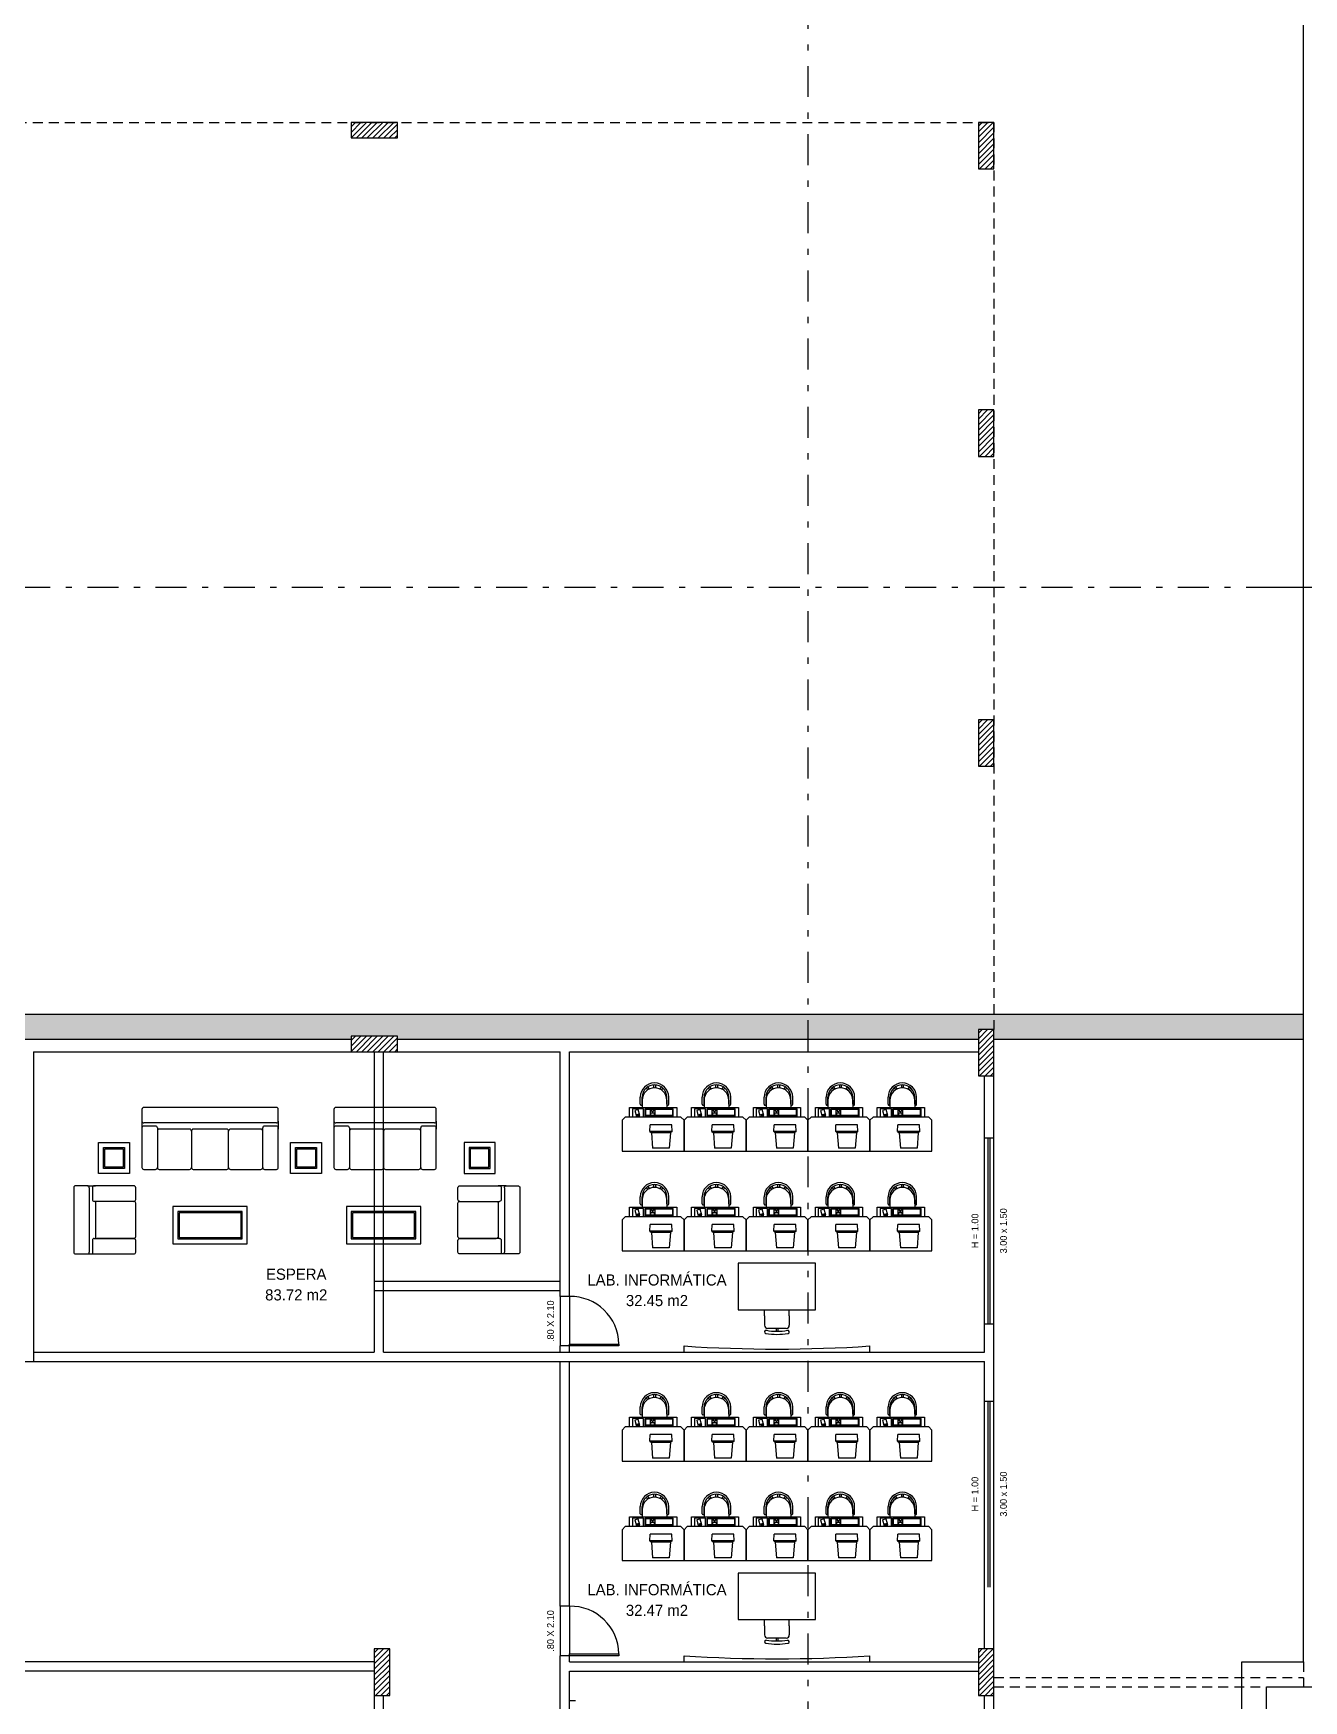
# Model space of a CAD drawing. Header units: millimetres. Extents: x 387 to 811, y 539 to 827.
# Drawn here: x 742.18 to 762.68, y 772.69 to 799.6 of the extents above; entities that cross this region are included whole.
import ezdxf
from ezdxf.enums import TextEntityAlignment as Align

# ---------------------------------------------------------------- set-up
doc = ezdxf.new("R2010")
doc.units = ezdxf.units.MM
doc.linetypes.add('DASHDOT', pattern=[1, 0.5, -0.25, 0, -0.25])
doc.linetypes.add('HIDDEN', pattern=[9.525, 6.35, -3.175])
for name, color, linetype in [('ESQUADRIAS', 6, 'Continuous'), ('LINHA DE CORTE', 1, 'DASHDOT'), ('LINHA FINA', 8, 'Continuous'), ('MOBILIARIO', 3, 'Continuous'), ('parede vista', 2, 'Continuous'), ('PAREDES EM CORTE', 5, 'Continuous'), ('pilar', 4, 'Continuous'), ('PROJEÇÕES', 8, 'HIDDEN'), ('TEXTO', 4, 'Continuous')]:
    doc.layers.add(name, color=color, linetype=linetype)

# ---------------------------------------------------------------- blocks, each defined once
blk = doc.blocks.new('mesa para computador')
at = {"layer": 'MOBILIARIO'}
for p, q in [((678.044, -142.851), (677.929, -142.851)), ((678.044, -142.881), (677.929, -142.881)), ((677.977, -142.881), (678.095, -142.881)), ((678.116, -142.778), (678.116, -143.233)), ((678.252, -142.778), (678.116, -142.778)), ((678.128, -142.787), (678.128, -143.072)), ((678.223, -142.787), (678.128, -142.787)), ((678.223, -142.787), (678.223, -143.072)), ((678.25, -142.787), (678.231, -142.787)), ((678.231, -142.787), (678.231, -142.806)), ((678.25, -142.806), (678.231, -142.806)), ((678.231, -142.825), (678.231, -142.901)), ((678.25, -142.825), (678.231, -142.825)), ((678.25, -142.901), (678.231, -142.901)), ((678.25, -142.787), (678.25, -142.806)), ((678.25, -142.825), (678.25, -142.901)), ((678.484, -142.797), (678.374, -142.802)), ((678.374, -142.802), (678.374, -143.152)), ((678.374, -142.802), (678.374, -142.802)), ((678.484, -142.797), (678.484, -143.157)), ((678.484, -142.797), (678.504, -142.823)), ((678.504, -142.823), (678.504, -143.131)), ((678.504, -142.823), (678.754, -142.842)), ((678.754, -142.842), (678.754, -143.112)), ((677.729, -143.066), (677.778, -143.066)), ((677.729, -143.096), (677.778, -143.096)), ((677.76, -142.973), (677.797, -142.994)), ((677.76, -143.188), (677.797, -143.168)), ((677.778, -142.949), (677.812, -142.968)), ((678.223, -143.072), (678.128, -143.072)), ((678.128, -143.082), (678.128, -143.139)), ((678.147, -143.082), (678.128, -143.082)), ((678.147, -143.139), (678.128, -143.139)), ((678.128, -143.148), (678.128, -143.223)), ((678.223, -143.148), (678.128, -143.148)), ((678.147, -143.082), (678.147, -143.101)), ((678.166, -143.101), (678.147, -143.101)), ((678.147, -143.12), (678.147, -143.139)), ((678.166, -143.12), (678.147, -143.12)), ((678.166, -143.101), (678.166, -143.12)), ((678.185, -143.082), (678.185, -143.139)), ((678.223, -143.082), (678.185, -143.082)), ((678.223, -143.139), (678.185, -143.139)), ((678.223, -143.082), (678.223, -143.139)), ((678.223, -143.148), (678.223, -143.223)), ((678.231, -142.911), (678.231, -142.987)), ((678.25, -142.911), (678.231, -142.911)), ((678.25, -142.987), (678.231, -142.987)), ((678.231, -142.996), (678.231, -143.072)), ((678.25, -142.996), (678.231, -142.996)), ((678.25, -143.072), (678.231, -143.072)), ((678.231, -143.082), (678.231, -143.139)), ((678.25, -143.082), (678.231, -143.082)), ((678.25, -143.139), (678.231, -143.139)), ((678.231, -143.148), (678.231, -143.223)), ((678.25, -143.148), (678.231, -143.148)), ((678.25, -142.911), (678.25, -142.987)), ((678.25, -142.996), (678.25, -143.072)), ((678.25, -143.082), (678.25, -143.139)), ((678.25, -143.148), (678.25, -143.223)), ((678.484, -143.157), (678.374, -143.152)), ((678.374, -143.152), (678.374, -143.152)), ((678.484, -143.157), (678.504, -143.131)), ((678.504, -143.131), (678.754, -143.112)), ((677.778, -143.213), (677.812, -143.194)), ((678.044, -143.281), (677.929, -143.281)), ((678.044, -143.311), (677.929, -143.311)), ((677.977, -143.281), (678.095, -143.281)), ((678.252, -143.233), (678.116, -143.233)), ((678.223, -143.223), (678.128, -143.223)), ((678.226, -143.316), (678.13, -143.342)), ((678.13, -143.342), (678.145, -143.4)), ((678.145, -143.4), (678.242, -143.374)), ((678.213, -143.382), (678.197, -143.324)), ((678.231, -143.335), (678.202, -143.343)), ((678.208, -143.362), (678.237, -143.354)), ((678.242, -143.374), (678.226, -143.316)), ((678.226, -143.316), (678.226, -143.316)), ((678.25, -143.223), (678.231, -143.223))]:
    blk.add_line(p, q, dxfattribs=at)
blk.add_lwpolyline([(678.302, -143.604), (678.802, -143.604), (678.802, -142.604), (678.302, -142.604), (678.252, -142.654), (678.252, -143.554)], close=True, dxfattribs=at)
for points in [[(678.252, -143.485), (678.095, -143.485), (678.095, -142.723), (678.252, -142.723)], [(678.252, -143.258), (678.116, -143.258), (678.116, -143.438), (678.252, -143.438)]]:
    blk.add_lwpolyline(points, dxfattribs=at)
for centre, radius, start, end in [((677.929, -143.081), 0.23, 90, 270), ((677.929, -143.081), 0.2, 90, 270), ((677.977, -143.081), 0.2, 90, 270), ((678.044, -142.866), 0.015, 270, 90), ((678.044, -143.296), 0.015, 270, 90)]:
    blk.add_arc(centre, radius, start, end, dxfattribs=at)
blk = doc.blocks.new('bureau de aula')
at = {"layer": 'MOBILIARIO'}
for p, q in [((676.065, -147.991), (676.065, -147.691)), ((676.265, -147.641), (676.115, -147.641)), ((676.065, -147.826), (676.018, -147.826)), ((676.065, -147.856), (676.018, -147.856)), ((676.265, -148.041), (676.115, -148.041))]:
    blk.add_line(p, q, dxfattribs=at)
blk.add_lwpolyline([(677.115, -147.216), (676.365, -147.216), (676.365, -148.466), (677.115, -148.466)], close=True, dxfattribs=at)
for points in [[(676.265, -147.641), (676.365, -147.641)], [(676.265, -148.041), (676.365, -148.041)]]:
    blk.add_lwpolyline(points, dxfattribs=at)
for centre, radius, start, end in [((676.968, -147.841), 1, 169.6601, 190.3399), ((676.008, -147.666), 0.025, 349.6601, 169.6601), ((676.968, -147.841), 0.95, 169.6601, 190.3399), ((676.115, -147.691), 0.05, 90, 180), ((676.008, -148.016), 0.025, 190.3399, 10.3399), ((676.115, -147.991), 0.05, 180, 270)]:
    blk.add_arc(centre, radius, start, end, dxfattribs=at)
blk = doc.blocks.new('sofá de 3 lugares')
at = {"layer": 'MOBILIARIO'}
for p, q in [((1132.662, -72.015), (1132.662, -72.205)), ((1134.832, -71.985), (1132.692, -71.985)), ((1134.862, -72.205), (1134.862, -72.015)), ((1132.662, -72.205), (1132.662, -72.335)), ((1132.662, -72.315), (1132.662, -72.955)), ((1134.832, -72.235), (1132.692, -72.235)), ((1132.882, -72.285), (1132.692, -72.285)), ((1132.912, -72.315), (1132.912, -72.365)), ((1132.912, -72.365), (1132.912, -72.955)), ((1132.912, -72.365), (1132.912, -72.365)), ((1133.432, -72.335), (1132.942, -72.335)), ((1133.462, -72.365), (1133.462, -72.955)), ((1134.032, -72.335), (1133.492, -72.335)), ((1134.062, -72.955), (1134.062, -72.365)), ((1134.582, -72.335), (1134.092, -72.335)), ((1134.612, -72.365), (1134.612, -72.315)), ((1134.612, -72.955), (1134.612, -72.365)), ((1134.832, -72.285), (1134.642, -72.285)), ((1134.862, -72.205), (1134.862, -72.335)), ((1134.862, -72.955), (1134.862, -72.315)), ((1132.692, -72.985), (1132.882, -72.985)), ((1132.942, -72.985), (1133.432, -72.985)), ((1133.492, -72.985), (1134.032, -72.985)), ((1134.092, -72.985), (1134.582, -72.985)), ((1134.642, -72.985), (1134.832, -72.985))]:
    blk.add_line(p, q, dxfattribs=at)
for centre, start, end in [((1132.692, -72.015), 90, 180), ((1134.832, -72.015), 0, 90), ((1132.692, -72.205), 180, 270), ((1132.692, -72.315), 90, 180), ((1132.882, -72.315), 0, 90), ((1132.942, -72.365), 90, 180), ((1133.432, -72.365), 0, 90), ((1133.492, -72.365), 90, 180), ((1134.032, -72.365), 0, 90), ((1134.092, -72.365), 90, 180), ((1134.582, -72.365), 0, 90), ((1134.642, -72.315), 90, 180), ((1134.832, -72.205), 270, 0), ((1134.832, -72.315), 0, 90), ((1132.692, -72.955), 180, 270), ((1132.882, -72.955), 270, 0), ((1132.942, -72.955), 180, 270), ((1133.432, -72.955), 270, 0), ((1133.492, -72.955), 180, 270), ((1134.032, -72.955), 270, 0), ((1134.092, -72.955), 180, 270), ((1134.582, -72.955), 270, 0), ((1134.642, -72.955), 180, 270), ((1134.832, -72.955), 270, 0)]:
    blk.add_arc(centre, 0.03, start, end, dxfattribs=at)
blk = doc.blocks.new('sofá de 2 lugares')
for p, q in [((1131.662, -73.186), (1131.662, -74.776)), ((1131.882, -73.156), (1131.692, -73.156)), ((1131.882, -73.156), (1132.012, -73.156)), ((1131.912, -73.186), (1131.912, -74.776)), ((1131.962, -73.186), (1131.962, -73.376)), ((1132.632, -73.156), (1131.992, -73.156)), ((1132.662, -73.376), (1132.662, -73.186)), ((1132.042, -73.406), (1131.992, -73.406)), ((1132.012, -73.436), (1132.012, -73.976)), ((1132.632, -73.406), (1132.042, -73.406)), ((1132.662, -73.976), (1132.662, -73.436)), ((1132.042, -74.006), (1132.632, -74.006)), ((1132.012, -74.036), (1132.012, -74.526)), ((1132.662, -74.526), (1132.662, -74.036)), ((1131.692, -74.806), (1131.882, -74.806)), ((1131.882, -74.806), (1132.012, -74.806)), ((1131.962, -74.586), (1131.962, -74.776)), ((1131.992, -74.556), (1132.042, -74.556)), ((1131.992, -74.806), (1132.632, -74.806)), ((1132.042, -74.556), (1132.042, -74.556)), ((1132.042, -74.556), (1132.632, -74.556)), ((1132.662, -74.776), (1132.662, -74.586))]:
    blk.add_line(p, q)
for centre, start, end in [((1131.692, -73.186), 90, 180), ((1131.882, -73.186), 0, 90), ((1131.992, -73.186), 90, 180), ((1132.632, -73.186), 0, 90), ((1131.992, -73.376), 180, 270), ((1132.042, -73.436), 90, 180), ((1132.632, -73.376), 270, 0), ((1132.632, -73.436), 0, 90), ((1132.042, -73.976), 180, 270), ((1132.042, -74.036), 90, 180), ((1132.632, -73.976), 270, 0), ((1132.632, -74.036), 0, 90), ((1132.042, -74.526), 180, 270), ((1132.632, -74.526), 270, 0), ((1131.692, -74.776), 180, 270), ((1131.882, -74.776), 270, 0), ((1131.992, -74.586), 90, 180), ((1131.992, -74.776), 180, 270), ((1132.632, -74.586), 0, 90), ((1132.632, -74.776), 270, 0)]:
    blk.add_arc(centre, 0.03, start, end)
blk = doc.blocks.new('poltrona de sala')
at = {"layer": 'MOBILIARIO'}
for p, q in [((1134.862, -73.186), (1134.862, -73.376)), ((1135.532, -73.156), (1134.892, -73.156)), ((1135.642, -73.156), (1135.512, -73.156)), ((1135.562, -73.376), (1135.562, -73.186)), ((1135.612, -74.226), (1135.612, -73.186)), ((1135.832, -73.156), (1135.642, -73.156)), ((1135.862, -74.226), (1135.862, -73.186)), ((1134.862, -73.436), (1134.862, -73.976)), ((1135.482, -73.406), (1134.892, -73.406)), ((1134.892, -73.406), (1135.482, -73.406)), ((1135.482, -73.406), (1135.482, -73.406)), ((1135.532, -73.406), (1135.482, -73.406)), ((1135.512, -73.976), (1135.512, -73.436)), ((1134.892, -74.006), (1135.482, -74.006)), ((1135.482, -74.006), (1135.532, -74.006)), ((1134.862, -74.036), (1134.862, -74.226)), ((1134.892, -74.256), (1135.532, -74.256)), ((1135.642, -74.256), (1135.512, -74.256)), ((1135.562, -74.226), (1135.562, -74.036)), ((1135.642, -74.256), (1135.832, -74.256))]:
    blk.add_line(p, q, dxfattribs=at)
for centre, start, end in [((1134.892, -73.186), 90, 180), ((1135.532, -73.186), 0, 90), ((1135.642, -73.186), 90, 180), ((1135.832, -73.186), 0, 90), ((1134.892, -73.376), 180, 270), ((1134.892, -73.436), 90, 180), ((1135.482, -73.436), 0, 90), ((1135.532, -73.376), 270, 0), ((1134.892, -73.976), 180, 270), ((1134.892, -74.036), 90, 180), ((1135.482, -73.976), 270, 0), ((1135.532, -74.036), 0, 90), ((1134.892, -74.226), 180, 270), ((1135.532, -74.226), 270, 0), ((1135.642, -74.226), 180, 270), ((1135.832, -74.226), 270, 0)]:
    blk.add_arc(centre, 0.03, start, end, dxfattribs=at)
blk = doc.blocks.new('mesa de centro .60 x 1.20')
at = {"layer": 'MOBILIARIO'}
for p, q in [((1134.462, -73.585), (1133.262, -73.585)), ((1133.262, -73.585), (1133.262, -74.185)), ((1134.382, -73.665), (1133.342, -73.665)), ((1133.342, -73.665), (1133.342, -74.105)), ((1134.362, -73.685), (1133.362, -73.685)), ((1133.362, -73.685), (1133.362, -74.085)), ((1134.362, -74.085), (1134.362, -73.685)), ((1134.382, -74.105), (1134.382, -73.665)), ((1134.462, -74.185), (1134.462, -73.585)), ((1133.262, -74.185), (1134.462, -74.185)), ((1133.342, -74.105), (1134.382, -74.105)), ((1133.362, -74.085), (1134.362, -74.085))]:
    blk.add_line(p, q, dxfattribs=at)
blk = doc.blocks.new('mesa de canto')
at = {"layer": 'MOBILIARIO'}
for points in [[(1133.741, -74.653), (1133.741, -75.153), (1133.241, -75.153), (1133.241, -74.653)], [(1133.661, -75.073), (1133.321, -75.073), (1133.321, -74.733), (1133.661, -74.733)], [(1133.641, -75.053), (1133.341, -75.053), (1133.341, -74.753), (1133.641, -74.753)]]:
    blk.add_lwpolyline(points, close=True, dxfattribs=at)

msp = doc.modelspace()

# ---------------------------------------------------------------- hatches: boundary and pattern name
at = {"layer": 'LINHA FINA'}
h = msp.add_hatch(dxfattribs=at)
h.set_pattern_fill('GRAVEL', color=256, style=0)
h.set_pattern_definition([(228.0128, (623.51594, 854.51961), (-7.999998232, -9.00000134), [0.134536, -13.319088]), (184.9697, (623.42594, 854.41961), (12.000001052, 0.999991307), [0.230868, -22.855925]), (132.5104, (623.19594, 854.39961), (9.999990718, -11.000008674), [0.162788, -16.116032]), (267.2737, (622.80594, 854.14961), (0.999996018, 20.000000295), [0.210238, -20.813558]), (292.8337, (622.79594, 853.93961), (-5.000009905, 11.999996412), [0.206155, -20.409373]), (357.2737, (622.87594, 853.74961), (-20.000000295, 0.999996018), [0.210238, -20.813558]), (37.6942, (623.085938, 853.739608), (-13.000007346, -9.999990405), [0.278029, -27.524849]), (72.2553, (623.30594, 853.90961), (7.000010763, 21.999996231), [0.262488, -25.986321]), (121.4296, (623.38594, 854.15961), (-8.000008234, 12.999995036), [0.21095, -20.884073]), (175.2364, (623.27594, 854.33961), (11.000000946, -0.999991533), [0.240832, -11.800763]), (222.3974, (623.035938, 854.359608), (-12.000007351, -10.999992082), [0.311448, -30.833375]), (138.8141, (623.79594, 854.13961), (-7.000002947, 5.999997313), [0.106301, -10.523844]), (171.4692, (623.71594, 854.20961), (12.999998285, -2.00000791), [0.202237, -20.021511]), (225, (623.51594, 854.2396), (-1e-16, -1.0000003), [0.141421, -1.272792]), (203.1986, (623.44594, 854.35961), (4.99999973, 2.00000133), [0.076158, -7.539615]), (291.8014, (623.37594, 854.3296), (-0.9999999, 3.00000027), [0.107703, -5.277462]), (30.9638, (623.41594, 854.2296), (2.99999802, 2.00000248), [0.174929, -5.656023]), (161.5651, (623.56594, 854.3196), (2.00000043, -0.9999984), [0.126491, -3.035787]), (16.3895, (622.79594, 854.32961), (10.000002198, 2.99999271), [0.1772, -17.542845]), (70.3462, (622.96594, 854.37961), (-3.999995247, -11.000002136), [0.148661, -14.717408]), (293.1986, (623.56594, 854.51961), (-2.00000133, 4.99999973), [0.152315, -7.463458]), (343.6105, (623.62594, 854.37961), (-10.000002198, 2.99999271), [0.1772, -17.542845]), (339.444, (622.79594, 853.70961), (-5.000001845, 1.999996), [0.17088, -8.373124]), (294.7751, (622.95594, 853.64961), (-4.99999219, 11.000003422), [0.143178, -14.174643]), (66.8014, (623.57594, 853.51961), (2.00000133, 4.99999973), [0.152315, -7.463458]), (17.354, (623.63594, 853.65961), (-13.00000202, -3.999994502), [0.167631, -16.595424]), (69.444, (623.08594, 853.51961), (-1.999996, -5.000001845), [0.08544, -8.458564]), (101.3099, (623.51594, 853.5196), (-0.99999763, 4.00000075), [0.05099, -5.048029]), (165.9638, (623.50594, 853.5696), (3.00000055, -0.99999806), [0.206155, -3.91695]), (186.009, (623.30594, 853.61961), (9.999999751, 0.999999317), [0.19105, -18.913923]), (303.6901, (623.41594, 854.1396), (-1.00000133, 1.99999956), [0.144222, -3.461329]), (353.1572, (623.49594, 854.01961), (16.999999365, -2.000007998), [0.251794, -24.927563]), (60.9454, (623.74594, 853.98961), (-4.00000003, -7.000000385), [0.102956, -10.192674]), (90, (623.7959, 854.0796), (-1, 1), [0.06, -0.94]), (120.2564, (623.28594, 853.64961), (3.999994887, -7.000002456), [0.138924, -13.75352]), (48.0128, (623.21594, 853.76961), (7.999998232, 9.00000134), [0.269072, -13.184552]), (0, (623.3959, 853.9696), (1, 1), [0.26, -0.74]), (325.3048, (623.65594, 853.96961), (-9.99999426, 7.00000861), [0.158114, -15.653274]), (254.0546, (623.78594, 853.87961), (-0.99999989, -4.00000013), [0.145602, -7.134508]), (207.646, (623.74594, 853.73961), (-18.999995807, -10.000007713), [0.237065, -23.469474]), (175.4261, (623.53594, 853.62961), (-13.000000558, 0.999994801), [0.250799, -24.829074])])
h.paths.add_polyline_path([(747.307, 783.36), (747.307, 783.41), (748.057, 783.41), (748.057, 783.36), (757.432, 783.36), (757.432, 783.519), (757.682, 783.519), (757.682, 783.36), (762.682, 783.36), (762.682, 783.76), (725.332, 783.76), (725.332, 783.31), (727.682, 783.31), (727.682, 783.41), (728.432, 783.41), (728.432, 783.36), (737.307, 783.36), (737.307, 783.41), (738.057, 783.41), (738.057, 783.36)])
at = {"layer": 'pilar'}
h = msp.add_hatch(dxfattribs=at)
h.set_pattern_fill('ANSI31', color=8, scale=0.5, style=0)
h.set_pattern_definition([(45, (-329.84137, 867.33743), (-0.044194174, 0.044194174), [])])
h.paths.add_polyline_path([(748.057, 798.16), (747.307, 798.16), (747.307, 797.91), (748.057, 797.91)])
h = msp.add_hatch(dxfattribs=at)
h.set_pattern_fill('ANSI31', color=8, scale=0.5, style=0)
h.set_pattern_definition([(45, (-330.09137, 877.21243), (-0.044194174, 0.044194174), [])])
h.paths.add_polyline_path([(757.682, 798.16), (757.432, 798.16), (757.432, 797.41), (757.682, 797.41)])
h = msp.add_hatch(dxfattribs=at)
h.set_pattern_fill('ANSI31', color=8, scale=0.5, style=0)
h.set_pattern_definition([(45, (-330.09137, 872.57177), (-0.044194174, 0.044194174), [])])
h.paths.add_polyline_path([(757.682, 793.519), (757.432, 793.519), (757.432, 792.769), (757.682, 792.769)])
h = msp.add_hatch(dxfattribs=at)
h.set_pattern_fill('ANSI31', color=8, scale=0.5, style=0)
h.set_pattern_definition([(45, (-330.09137, 867.57177), (-0.044194174, 0.044194174), [])])
h.paths.add_polyline_path([(757.682, 788.519), (757.432, 788.519), (757.432, 787.769), (757.682, 787.769)])
h = msp.add_hatch(dxfattribs=at)
h.set_pattern_fill('ANSI31', color=8, scale=0.5, style=0)
h.set_pattern_definition([(45, (-330.09137, 862.57177), (-0.044194174, 0.044194174), [])])
h.paths.add_polyline_path([(757.682, 783.519), (757.432, 783.519), (757.432, 782.769), (757.682, 782.769)])
h = msp.add_hatch(dxfattribs=at)
h.set_pattern_fill('ANSI31', color=8, scale=0.5, style=0)
h.set_pattern_definition([(45, (-329.84137, 852.58743), (-0.044194174, 0.044194174), [])])
h.paths.add_polyline_path([(748.057, 783.41), (747.307, 783.41), (747.307, 783.16), (748.057, 783.16)])
h = msp.add_hatch(dxfattribs=at)
h.set_pattern_fill('ANSI31', color=8, scale=0.5, style=0)
h.set_pattern_definition([(45, (-339.84137, 852.57177), (-0.044194174, 0.044194174), [])])
h.paths.add_polyline_path([(747.932, 773.519), (747.682, 773.519), (747.682, 772.769), (747.932, 772.769)])
h = msp.add_hatch(dxfattribs=at)
h.set_pattern_fill('ANSI31', color=8, scale=0.5, style=0)
h.set_pattern_definition([(45, (-330.09137, 852.57177), (-0.044194174, 0.044194174), [])])
h.paths.add_polyline_path([(757.682, 773.519), (757.432, 773.519), (757.432, 772.769), (757.682, 772.769)])

# ---------------------------------------------------------------- linework, layer by layer
for p, q in [((750.682, 779.452, 54), (747.682, 779.452, 54)), ((750.682, 779.302, 54), (747.682, 779.302, 54))]:
    msp.add_line(p, q)
at = {"layer": 'ESQUADRIAS'}
for p, q in [((757.592, 778.769, 54), (757.592, 781.769, 54)), ((757.622, 778.769, 54), (757.622, 781.769, 54)), ((757.592, 774.519, 54), (757.592, 777.519, 54)), ((757.622, 774.519, 54), (757.622, 777.519, 54))]:
    msp.add_line(p, q, dxfattribs=at)
at = {"layer": 'ESQUADRIAS', "elevation": 54}
for points in [[(750.832, 778.44), (751.632, 778.44), (751.632, 778.41), (750.832, 778.41)], [(750.832, 773.44), (751.632, 773.44), (751.632, 773.41), (750.832, 773.41)]]:
    msp.add_lwpolyline(points, close=True, dxfattribs=at)
at = {"layer": 'LINHA DE CORTE'}
for p, q in [((754.682, 802.371, 54), (754.682, 731.963, 54)), ((722.152, 790.66, 54), (762.182, 790.66, 54))]:
    msp.add_line(p, q, dxfattribs=at)
at = {"layer": 'LINHA DE CORTE', "color": 0, "linetype": 'Continuous'}
msp.add_line((762.182, 790.66, 54), (765.182, 790.66, 54), dxfattribs=at)
at = {"layer": 'LINHA FINA'}
for p, q in [((750.682, 779.21, 54), (750.682, 778.41, 54)), ((750.832, 779.21, 54), (750.832, 778.44, 54)), ((750.682, 774.21, 54), (750.682, 773.41, 54)), ((750.832, 774.21, 54), (750.832, 773.44, 54))]:
    msp.add_line(p, q, dxfattribs=at)
for centre in [(750.847, 778.425, 54), (750.847, 773.425, 54)]:
    msp.add_arc(centre, 0.785, 1.0947, 91.0947, dxfattribs=at)
at = {"layer": 'MOBILIARIO'}
for p, q in [((762.682, 773.31, 54), (762.682, 802.889, 54)), ((752.682, 778.31, 54), (752.682, 778.41, 54)), ((755.682, 778.31, 54), (755.682, 778.41, 54)), ((752.682, 773.31, 54), (752.682, 773.41, 54)), ((755.682, 773.31, 54), (755.682, 773.41, 54)), ((761.682, 773.31, 54), (762.682, 773.31, 54)), ((761.682, 772.91, 54), (761.682, 773.31, 54)), ((750.832, 772.685, 54), (750.932, 772.685, 54)), ((761.682, 752.061, 54), (761.682, 772.91, 54)), ((762.082, 752.427, 54), (762.082, 772.91, 54)), ((762.082, 772.91, 54), (763.082, 772.91, 54))]:
    msp.add_line(p, q, dxfattribs=at)
for centre in [(754.182, 800.885, 54), (754.182, 795.885, 54)]:
    msp.add_arc(centre, 22.525, 266.1817, 273.8183, dxfattribs=at)
at = {"layer": 'parede vista'}
for p, q in [((757.532, 778.769, 54), (757.532, 781.769, 54)), ((757.682, 778.769, 54), (757.682, 781.769, 54)), ((757.532, 774.519, 54), (757.532, 777.519, 54)), ((757.682, 774.519, 54), (757.682, 777.519, 54))]:
    msp.add_line(p, q, dxfattribs=at)
at = {"layer": 'PAREDES EM CORTE'}
for p, q in [((738.057, 783.36, 54), (747.307, 783.36, 54)), ((748.057, 783.36, 54), (757.432, 783.36, 54)), ((757.682, 783.36, 54), (762.682, 783.36, 54)), ((742.182, 783.16, 54), (747.307, 783.16, 54)), ((742.182, 783.16, 54), (742.182, 778.16, 54)), ((747.682, 783.16, 54), (747.682, 778.31, 54)), ((747.832, 778.31, 54), (747.832, 783.16, 54)), ((748.057, 783.16, 54), (750.682, 783.16, 54)), ((750.682, 779.21, 54), (750.682, 783.16, 54)), ((750.832, 783.16, 54), (757.432, 783.16, 54)), ((750.832, 779.21, 54), (750.832, 783.16, 54)), ((757.532, 781.769, 54), (757.532, 782.769, 54)), ((757.682, 781.769, 54), (757.682, 782.769, 54)), ((757.532, 781.769, 54), (757.682, 781.769, 54)), ((750.832, 779.21, 54), (750.682, 779.21, 54)), ((757.532, 778.31, 54), (757.532, 778.769, 54)), ((757.532, 778.769, 54), (757.682, 778.769, 54)), ((757.682, 777.519, 54), (757.682, 778.769, 54)), ((750.682, 778.31, 54), (750.682, 778.41, 54)), ((750.832, 778.41, 54), (750.682, 778.41, 54)), ((750.832, 778.31, 54), (750.832, 778.41, 54)), ((742.032, 778.16, 54), (742.182, 778.16, 54)), ((742.182, 778.31, 54), (747.682, 778.31, 54)), ((742.182, 778.16, 54), (757.532, 778.16, 54)), ((747.832, 778.31, 54), (757.532, 778.31, 54)), ((750.682, 774.21, 54), (750.682, 778.16, 54)), ((750.832, 774.21, 54), (750.832, 778.16, 54)), ((757.532, 777.519, 54), (757.532, 778.16, 54)), ((757.532, 777.519, 54), (757.682, 777.519, 54)), ((757.532, 773.519, 54), (757.532, 774.519, 54)), ((757.682, 773.519, 54), (757.682, 774.519, 54)), ((750.832, 774.21, 54), (750.682, 774.21, 54)), ((747.682, 773.519, 54), (747.682, 771.769, 54)), ((747.682, 773.31, 54), (738.057, 773.31, 54)), ((750.682, 769.21, 54), (750.682, 773.41, 54)), ((750.832, 773.41, 54), (750.682, 773.41, 54)), ((750.832, 773.31, 54), (750.832, 773.41, 54)), ((750.832, 773.31, 54), (757.432, 773.31, 54)), ((747.682, 773.16, 54), (738.057, 773.16, 54)), ((750.832, 769.21, 54), (750.832, 773.16, 54)), ((750.832, 773.16, 54), (757.432, 773.16, 54)), ((747.832, 771.769, 54), (747.832, 772.769, 54)), ((757.532, 771.769, 54), (757.532, 772.769, 54)), ((757.682, 771.769, 54), (757.682, 772.769, 54))]:
    msp.add_line(p, q, dxfattribs=at)
at = {"layer": 'PAREDES EM CORTE', "elevation": 54}
msp.add_lwpolyline([(762.682, 783.76), (725.332, 783.76), (725.332, 783.31), (727.682, 783.31)], dxfattribs=at)
at = {"layer": 'pilar', "elevation": 54}
for points in [[(748.057, 797.91), (748.057, 798.16), (747.307, 798.16), (747.307, 797.91)], [(757.432, 797.41), (757.682, 797.41), (757.682, 798.16), (757.432, 798.16)], [(757.432, 792.769), (757.682, 792.769), (757.682, 793.519), (757.432, 793.519)], [(757.432, 787.769), (757.682, 787.769), (757.682, 788.519), (757.432, 788.519)], [(757.432, 782.769), (757.682, 782.769), (757.682, 783.519), (757.432, 783.519)], [(748.057, 783.16), (748.057, 783.41), (747.307, 783.41), (747.307, 783.16)], [(757.432, 772.769), (757.682, 772.769), (757.682, 773.519), (757.432, 773.519)]]:
    msp.add_lwpolyline(points, close=True, dxfattribs=at)
msp.add_lwpolyline([(747.682, 772.769), (747.932, 772.769), (747.932, 773.519), (747.682, 773.519)], dxfattribs=at)
at = {"layer": 'PROJEÇÕES', "ltscale": 0.025}
for p, q in [((762.682, 773.31, 54), (762.682, 772.91, 54)), ((757.682, 773.06, 54), (762.682, 773.06, 54)), ((757.682, 772.91, 54), (762.082, 772.91, 54))]:
    msp.add_line(p, q, dxfattribs=at)
at = {"layer": 'PROJEÇÕES', "ltscale": 0.025, "elevation": 54}
msp.add_lwpolyline([(727.682, 783.41), (727.682, 798.16), (757.682, 798.16), (757.682, 783.519)], dxfattribs=at)

# ---------------------------------------------------------------- block references
at = {"layer": 'MOBILIARIO'}
for name, p, rotation in [('mesa para computador', (895.286, 1460.355, 54), 270), ('mesa para computador', (896.286, 1460.355, 54), 270), ('mesa para computador', (897.286, 1460.355, 54), 270), ('mesa para computador', (898.286, 1460.355, 54), 270), ('mesa para computador', (899.286, 1460.355, 54), 270), ('sofá de 2 lugares', (821.838, 1913.922, 54), 270), ('mesa para computador', (895.286, 1458.747, 54), 270), ('mesa para computador', (896.286, 1458.747, 54), 270), ('mesa para computador', (897.286, 1458.747, 54), 270), ('mesa para computador', (898.286, 1458.747, 54), 270), ('mesa para computador', (899.286, 1458.747, 54), 270), ('bureau de aula', (606.34, 102.63, 54), 90), ('mesa para computador', (895.286, 1455.355, 54), 270), ('mesa para computador', (896.286, 1455.355, 54), 270), ('mesa para computador', (897.286, 1455.355, 54), 270), ('mesa para computador', (898.286, 1455.355, 54), 270), ('mesa para computador', (899.286, 1455.355, 54), 270), ('mesa para computador', (895.286, 1453.747, 54), 270), ('mesa para computador', (896.286, 1453.747, 54), 270), ('mesa para computador', (897.286, 1453.747, 54), 270), ('mesa para computador', (898.286, 1453.747, 54), 270), ('mesa para computador', (899.286, 1453.747, 54), 270), ('bureau de aula', (606.34, 97.63, 54), 90)]:
    msp.add_blockref(name, p, dxfattribs=dict(at, rotation=rotation))
at = {"layer": 'pilar'}
for name, p in [('sofá de 3 lugares', (-388.73, 854.245, 54)), ('mesa de canto', (-390.009, 856.348, 54)), ('mesa de canto', (-386.909, 856.348, 54)), ('mesa de centro .60 x 1.20', (-388.83, 854.245, 54)), ('mesa de centro .60 x 1.20', (-386.03, 854.245, 54))]:
    msp.add_blockref(name, p, dxfattribs=at)
at = {"layer": 'pilar', "xscale": -1}
msp.add_blockref('mesa de canto', (1882.873, 856.348, 54), dxfattribs=at)
at = {"layer": 'pilar', "rotation": 180}
msp.add_blockref('poltrona de sala', (1878.694, 706.739, 54), dxfattribs=at)
at = {"layer": 'pilar', "xscale": -1, "rotation": 180}
msp.add_blockref('poltrona de sala', (-385.83, 706.739, 54), dxfattribs=at)

# ---------------------------------------------------------------- texts
at = {"layer": 'TEXTO'}
for s, p in [('H = 1.00', (757.377, 780.269, 54)), ('3.00 x 1.50', (757.837, 780.269, 54)), ('.80 X 2.10', (750.527, 778.81, 54)), ('H = 1.00', (757.377, 776.019, 54)), ('3.00 x 1.50', (757.837, 776.019, 54)), ('.80 X 2.10', (750.527, 773.81, 54))]:
    msp.add_text(s, height=0.11, rotation=90, dxfattribs=at).set_placement(p, align=Align.MIDDLE_CENTER)
for s, p in [('ESPERA', (746.423, 779.569, 54)), ('LAB. INFORMÁTICA', (752.245, 779.476, 54)), ('83.72 m2', (746.423, 779.235, 54)), ('32.45 m2', (752.245, 779.143, 54)), ('LAB. INFORMÁTICA', (752.245, 774.476, 54)), ('32.47 m2', (752.245, 774.143, 54))]:
    msp.add_text(s, height=0.18, dxfattribs=at).set_placement(p, align=Align.MIDDLE_CENTER)

doc.saveas('drawing.dxf')
